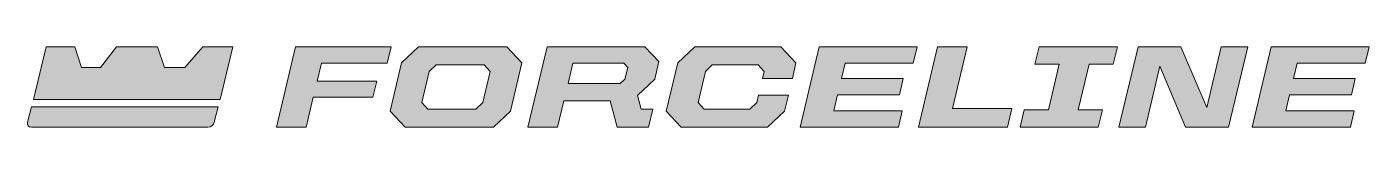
# Model space of a CAD drawing. Header units: inches. Extents: x 20.3 to 39.4, y -84.4 to -83.2.
import ezdxf

# ---------------------------------------------------------------- set-up
doc = ezdxf.new("R2010")
doc.units = ezdxf.units.IN
doc.header["$MEASUREMENT"] = 0
doc.layers.add('Layer 1', color=7, linetype='Continuous')

# ---------------------------------------------------------------- blocks, each defined once
blk = doc.blocks.new('block 2')
at = {"layer": 'Layer 1', "true_color": 0xffffff}
h = blk.add_hatch(color=7, dxfattribs=at)
h.dxf.hatch_style = 2
h.paths.add_polyline_path([(22.834, -83.224), (22.581, -83.516), (22.29, -83.516), (22.191, -83.224), (21.613, -83.224), (21.386, -83.516), (21.115, -83.516), (21.02, -83.224), (20.612, -83.224), (20.433, -83.971), (23.083, -83.971), (23.261, -83.224)])
h = blk.add_hatch(color=7, dxfattribs=at)
h.dxf.hatch_style = 2
edge = h.paths.add_edge_path()
edge.add_spline(control_points=[(20.406, -84.076), (20.406, -84.076), (20.349, -84.294), (20.349, -84.294), (20.349, -84.294), (20.349, -84.294), (20.349, -84.294), (20.34, -84.334), (20.365, -84.366), (20.405, -84.366), (20.405, -84.366), (22.908, -84.366), (22.908, -84.366), (22.948, -84.366), (22.989, -84.334), (22.999, -84.294), (22.999, -84.294), (23.054, -84.076), (23.054, -84.076), (23.054, -84.076), (20.406, -84.076), (20.406, -84.076)], knot_values=[0, 0, 0, 0, 1, 1, 1, 2, 2, 2, 3, 3, 3, 4, 4, 4, 5, 5, 5, 6, 6, 6, 7, 7, 7, 7], degree=3, periodic=1)
at = {"layer": 'Layer 1', "lineweight": 0}
blk.add_lwpolyline([(22.834, -83.224), (22.581, -83.516), (22.29, -83.516), (22.191, -83.224), (21.613, -83.224), (21.386, -83.516), (21.115, -83.516), (21.02, -83.224), (20.612, -83.224), (20.433, -83.971), (23.083, -83.971), (23.261, -83.224), (22.834, -83.224)], dxfattribs=at)
blk.add_open_spline([(20.406, -84.076), (20.406, -84.076), (20.349, -84.294), (20.349, -84.294), (20.349, -84.294), (20.349, -84.294), (20.349, -84.294), (20.34, -84.334), (20.365, -84.366), (20.405, -84.366), (20.405, -84.366), (22.908, -84.366), (22.908, -84.366), (22.948, -84.366), (22.989, -84.334), (22.999, -84.294), (22.999, -84.294), (23.054, -84.076), (23.054, -84.076), (23.054, -84.076), (20.406, -84.076), (20.406, -84.076)], degree=3, knots=[0, 0, 0, 0, 1, 1, 1, 2, 2, 2, 3, 3, 3, 4, 4, 4, 5, 5, 5, 6, 6, 6, 7, 7, 7, 7], dxfattribs=at)
blk = doc.blocks.new('block 3')
at = {"layer": 'Layer 1', "true_color": 0x231f20}
h = blk.add_hatch(color=179, dxfattribs=at)
h.dxf.hatch_style = 2
h.paths.add_polyline_path([(24.152, -83.223), (25.506, -83.223), (25.45, -83.455), (24.517, -83.455), (24.457, -83.71), (25.302, -83.71), (25.246, -83.94), (24.403, -83.94), (24.303, -84.366), (23.882, -84.366)])
h = blk.add_hatch(color=179, dxfattribs=at)
h.dxf.hatch_style = 2
h.paths.add_polyline_path([(25.491, -84.139), (25.654, -83.45), (25.895, -83.223), (27.15, -83.223), (27.363, -83.45), (27.2, -84.139), (26.96, -84.366), (25.704, -84.366)])
h.paths.add_polyline_path([(26.71, -84.109), (26.809, -84.016), (26.914, -83.572), (26.827, -83.479), (26.144, -83.479), (26.046, -83.572), (25.941, -84.016), (26.028, -84.109)])
h = blk.add_hatch(color=179, dxfattribs=at)
h.dxf.hatch_style = 2
h.paths.add_polyline_path([(27.958, -83.991), (27.869, -84.366), (27.448, -84.366), (27.719, -83.223), (29.107, -83.223), (29.304, -83.433), (29.246, -83.683), (29.001, -83.913), (29.054, -84.109), (29.218, -84.109), (29.158, -84.366), (28.715, -84.366), (28.614, -83.991)])
h.paths.add_polyline_path([(28.016, -83.743), (28.758, -83.743), (28.823, -83.682), (28.865, -83.516), (28.808, -83.455), (28.085, -83.455)])
h = blk.add_hatch(color=179, dxfattribs=at)
h.dxf.hatch_style = 2
h.paths.add_polyline_path([(29.41, -84.139), (29.573, -83.45), (29.814, -83.223), (31.036, -83.223), (31.249, -83.45), (31.198, -83.672), (30.775, -83.672), (30.8, -83.572), (30.713, -83.479), (30.063, -83.479), (29.965, -83.572), (29.86, -84.016), (29.947, -84.109), (30.596, -84.109), (30.695, -84.016), (30.719, -83.909), (31.142, -83.909), (31.086, -84.139), (30.846, -84.366), (29.623, -84.366)])
h = blk.add_hatch(color=179, dxfattribs=at)
h.dxf.hatch_style = 2
h.paths.add_polyline_path([(31.58, -83.223), (32.968, -83.223), (32.912, -83.455), (31.946, -83.455), (31.895, -83.673), (32.771, -83.673), (32.716, -83.904), (31.84, -83.904), (31.786, -84.134), (32.756, -84.134), (32.702, -84.366), (31.309, -84.366)])
h = blk.add_hatch(color=179, dxfattribs=at)
h.dxf.hatch_style = 2
h.paths.add_polyline_path([(33.472, -84.101), (34.312, -84.101), (34.249, -84.366), (32.989, -84.366), (33.259, -83.223), (33.68, -83.223)])
h = blk.add_hatch(color=179, dxfattribs=at)
h.dxf.hatch_style = 2
h.paths.add_polyline_path([(34.699, -83.223), (35.809, -83.223), (35.749, -83.471), (35.406, -83.471), (35.254, -84.117), (35.596, -84.117), (35.538, -84.366), (34.428, -84.366), (34.487, -84.117), (34.833, -84.117), (34.985, -83.471), (34.639, -83.471)])
h = blk.add_hatch(color=179, dxfattribs=at)
h.dxf.hatch_style = 2
h.paths.add_polyline_path([(36.102, -83.223), (36.71, -83.223), (37.078, -84.086), (37.283, -83.223), (37.659, -83.223), (37.387, -84.366), (36.777, -84.366), (36.411, -83.499), (36.206, -84.366), (35.83, -84.366)])
h = blk.add_hatch(color=179, dxfattribs=at)
h.dxf.hatch_style = 2
h.paths.add_polyline_path([(37.992, -83.223), (39.38, -83.223), (39.324, -83.455), (38.359, -83.455), (38.307, -83.673), (39.183, -83.673), (39.128, -83.904), (38.252, -83.904), (38.198, -84.134), (39.168, -84.134), (39.114, -84.366), (37.721, -84.366)])
at = {"layer": 'Layer 1', "lineweight": 0}
for points in [[(24.152, -83.223), (25.506, -83.223), (25.45, -83.455), (24.517, -83.455), (24.457, -83.71), (25.302, -83.71), (25.246, -83.94), (24.403, -83.94), (24.303, -84.366), (23.882, -84.366), (24.152, -83.223)], [(25.491, -84.139), (25.654, -83.45), (25.895, -83.223), (27.15, -83.223), (27.363, -83.45), (27.2, -84.139), (26.96, -84.366), (25.704, -84.366), (25.491, -84.139)], [(27.958, -83.991), (27.869, -84.366), (27.448, -84.366), (27.719, -83.223), (29.107, -83.223), (29.304, -83.433), (29.246, -83.683), (29.001, -83.913), (29.054, -84.109), (29.218, -84.109), (29.158, -84.366), (28.715, -84.366), (28.614, -83.991), (27.958, -83.991)], [(29.41, -84.139), (29.573, -83.45), (29.814, -83.223), (31.036, -83.223), (31.249, -83.45), (31.198, -83.672), (30.775, -83.672), (30.8, -83.572), (30.713, -83.479), (30.063, -83.479), (29.965, -83.572), (29.86, -84.016), (29.947, -84.109), (30.596, -84.109), (30.695, -84.016), (30.719, -83.909), (31.142, -83.909), (31.086, -84.139), (30.846, -84.366), (29.623, -84.366), (29.41, -84.139)], [(31.58, -83.223), (32.968, -83.223), (32.912, -83.455), (31.946, -83.455), (31.895, -83.673), (32.771, -83.673), (32.716, -83.904), (31.84, -83.904), (31.786, -84.134), (32.756, -84.134), (32.702, -84.366), (31.309, -84.366), (31.58, -83.223)], [(33.472, -84.101), (34.312, -84.101), (34.249, -84.366), (32.989, -84.366), (33.259, -83.223), (33.68, -83.223), (33.472, -84.101)], [(34.699, -83.223), (35.809, -83.223), (35.749, -83.471), (35.406, -83.471), (35.254, -84.117), (35.596, -84.117), (35.538, -84.366), (34.428, -84.366), (34.487, -84.117), (34.833, -84.117), (34.985, -83.471), (34.639, -83.471), (34.699, -83.223)], [(36.102, -83.223), (36.71, -83.223), (37.078, -84.086), (37.283, -83.223), (37.659, -83.223), (37.387, -84.366), (36.777, -84.366), (36.411, -83.499), (36.206, -84.366), (35.83, -84.366), (36.102, -83.223)], [(37.992, -83.223), (39.38, -83.223), (39.324, -83.455), (38.359, -83.455), (38.307, -83.673), (39.183, -83.673), (39.128, -83.904), (38.252, -83.904), (38.198, -84.134), (39.168, -84.134), (39.114, -84.366), (37.721, -84.366), (37.992, -83.223)], [(26.71, -84.109), (26.809, -84.016), (26.914, -83.572), (26.827, -83.479), (26.144, -83.479), (26.046, -83.572), (25.941, -84.016), (26.028, -84.109), (26.71, -84.109)], [(28.016, -83.743), (28.758, -83.743), (28.823, -83.682), (28.865, -83.516), (28.808, -83.455), (28.085, -83.455), (28.016, -83.743)]]:
    blk.add_lwpolyline(points, dxfattribs=at)

msp = doc.modelspace()

# ---------------------------------------------------------------- block references
at = {"layer": 'Layer 1'}
for name in ['block 2', 'block 3']:
    msp.add_blockref(name, (0, 0), dxfattribs=at)

doc.saveas('drawing.dxf')
